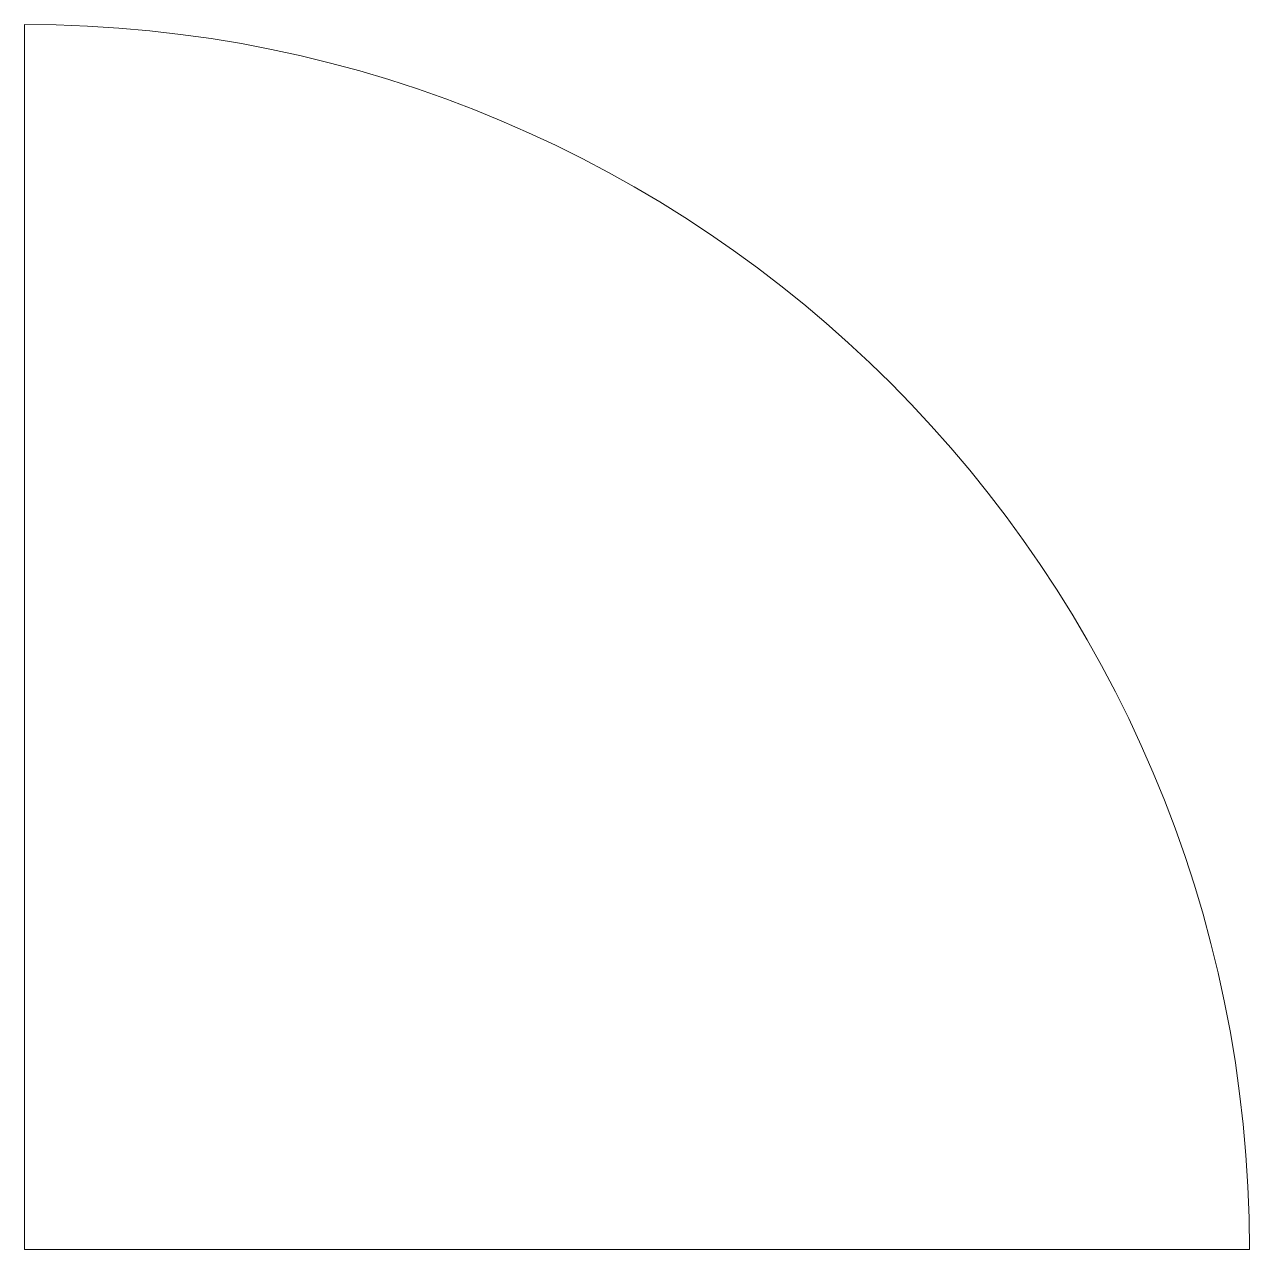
# Model space of a CAD drawing. Extents: x 0 to 100, y 0 to 100.
import ezdxf

# ---------------------------------------------------------------- set-up
doc = ezdxf.new("R2010")
doc.units = 0
doc.layers.get('0').update_dxf_attribs({"lineweight": 0})

msp = doc.modelspace()

# ---------------------------------------------------------------- linework, layer by layer
for p, q in [((0, 100), (0, 0)), ((0, 0), (100, 0))]:
    msp.add_line(p, q)
msp.add_arc((0, 0), 100, 0, 90)

doc.saveas('drawing.dxf')
